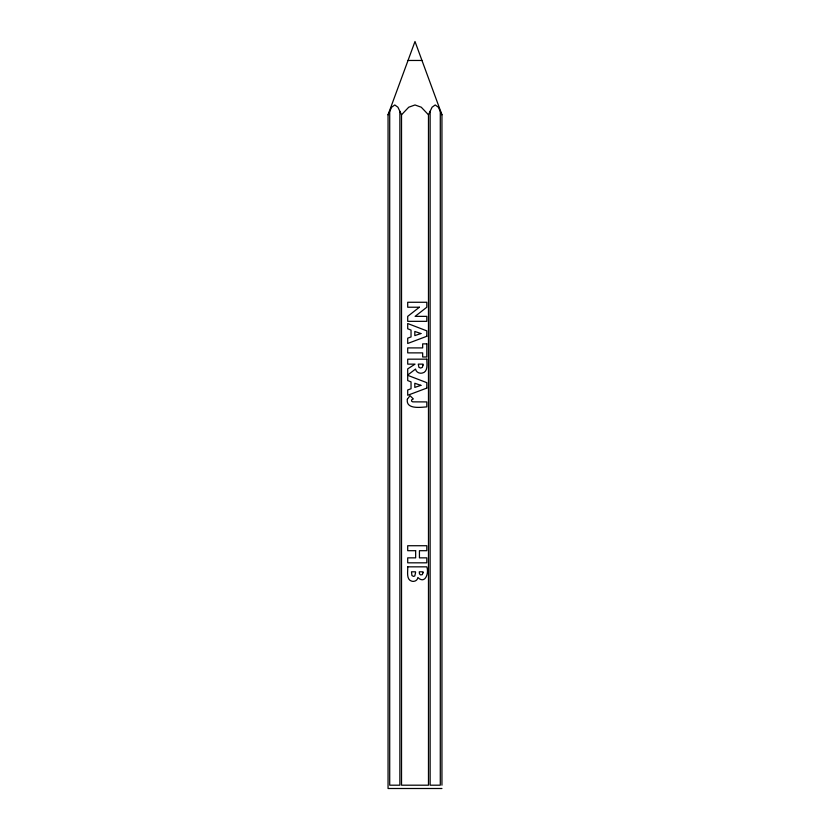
<?xml version="1.0" encoding="UTF-8"?>
<svg xmlns="http://www.w3.org/2000/svg" width="830" height="830" viewBox="0 0 830 830"><rect width="100%" height="100%" fill="white"/><g stroke="black" fill="none" stroke-linecap="round" stroke-linejoin="round"><path stroke-width="1.25" d="M441.944 788.5L388.056 788.5L388.056 114.789L415 41.5L441.944 114.789L441.944 785.19M388.056 114.789L391.667 107.205L394.79 104.964L397.912 107.205L401.523 114.789L401.523 785.19L428.477 785.19L428.477 114.789L432.088 107.205L435.211 104.964L438.333 107.205L441.944 114.789M401.523 114.789L408.744 107.205L415 104.964L421.256 107.205L428.477 114.789M408.028 60.466L421.972 60.466M440.294 111.303L440.294 785.19L430.127 785.19L430.127 111.303M399.873 111.303L399.873 785.19L389.706 785.19L389.706 111.303M407.706 566.838C408.059 571.216 405.818 579.921 412.116 581.301C414.699 581.82 417.615 580.295 417.864 577.493C425.209 584.808 429.162 572.825 426.807 566.838L407.706 566.838M415.654 550.695L415.654 557.853L407.706 557.853L407.706 562.823L426.807 562.823L426.807 557.853L419.43 557.853L419.43 550.695L426.807 550.695L426.807 545.725L407.706 545.725L407.706 550.695L415.654 550.695M426.807 359.172C426.796 363.644 428.415 372.068 421.993 373.137C419.181 373.687 416.006 372.048 415.54 369.049L407.706 375.046L407.706 368.883L415.042 364.131L407.706 364.131L407.706 359.172L426.807 359.172M426.807 343.869L426.807 356.983L422.667 356.983L422.667 352.875L407.706 352.875L407.706 347.905L422.667 347.905L422.667 343.869L426.807 343.869M415.519 572.825L414.793 575.979L413.475 576.404L411.929 575.553L411.483 571.808L415.519 571.808L415.519 572.825M407.364 399.178C405.663 409.719 420.893 407.25 426.807 406.887L426.807 401.917L412.707 401.855L411.597 401.16L411.576 399.915L413.319 398.919L410.01 395.671L407.364 399.178M423.03 365.065L422.366 367.327L420.654 368.064L418.922 367.327L418.268 364.131L423.03 364.131L423.03 365.065M423.03 572.71L422.242 574.702L420.488 574.879L419.451 573.81L419.295 571.808L423.03 571.808L423.03 572.71M419.399 307.225L407.706 316.365L407.706 321.335L426.807 321.335L426.807 316.365L415.125 316.365L426.807 307.225L426.807 302.265L407.706 302.265L407.706 307.225L419.399 307.225M426.807 336.285L407.706 343.475L407.706 338.173L411.037 336.939L411.037 330.091L407.706 328.773L407.706 323.524L426.807 330.869L426.807 336.285M426.807 388.087L407.706 395.277L407.706 389.976L411.037 388.741L411.037 381.883L407.706 380.576L407.706 375.326L426.807 382.671L426.807 388.087M420.903 333.546L414.813 335.6L414.813 331.461L420.903 333.546M420.903 385.348L414.813 387.403L414.813 383.263L420.903 385.348"/></g></svg>
